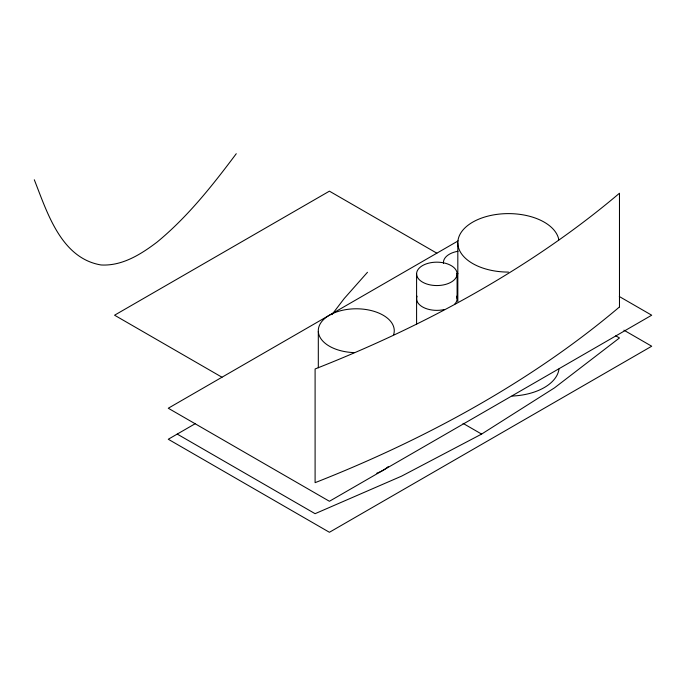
<?xml version="1.0" encoding="UTF-8"?>
<svg xmlns="http://www.w3.org/2000/svg" width="686" height="686" viewBox="0 0 686 686"><rect width="100%" height="100%" fill="white"/><g stroke="black" fill="none" stroke-linecap="round" stroke-linejoin="round"><path stroke-width="1.03" d="M331.904 314.66L344.235 298.513L367.482 272.273M236.267 153.715C212.549 185.374 187.793 216.793 157.103 242.072C140.939 254.343 122.151 266.194 101.022 264.968C60.977 258.193 47.205 212.394 34.3 179.766M177.228 434.084L315.097 513.685L401.584 476.144L481.606 434.084L554.451 387.89L619.475 337.949L615.771 335.814M458.145 240.889L168.276 408.239L329.417 501.277L651.7 315.208L619.287 296.498M195.133 423.751L168.276 439.254L329.417 532.285L651.7 346.224L623.917 330.18M436.845 253.185L329.417 191.162L114.562 315.208L221.99 377.231M463.05 423.373L481.606 434.084M457.819 242.844L457.819 301.66M457.099 273.86A20.254 11.696 0 0 1 426.718 283.987A20.254 11.696 0 0 1 426.718 263.733A20.254 11.696 0 0 1 457.099 273.86L457.099 298.667M416.591 273.86L416.591 324.186M318.313 331.424L318.313 367.782M508.463 272.085A50.644 29.241 0 0 1 457.854 243.856A50.644 29.241 0 0 1 504.973 213.68A50.644 29.241 0 0 1 558.833 239.826M456.636 296.18A20.254 11.696 0 0 1 454.621 304.275M443.928 309.626A20.254 11.696 0 0 1 423.579 307.508A20.254 11.696 0 0 1 417.054 296.18M353.899 352.595A37.979 21.926 0 0 1 318.493 328.474A37.979 21.926 0 0 1 361.651 309.009A37.979 21.926 0 0 1 393.635 334.674M457.999 273.714A20.254 11.696 0 0 1 456.627 273.448M443.499 263.321A20.254 11.696 0 0 1 457.999 251.265M558.979 368.982A50.644 29.241 0 0 1 512.073 396.054M388.225 466.617A37.979 21.926 0 0 1 376.811 473.203M619.475 306.942L619.475 193.229A1153.526 665.977 0 0 1 315.097 368.957L315.097 482.67A1153.526 665.977 0 0 0 619.475 306.942"/></g></svg>
